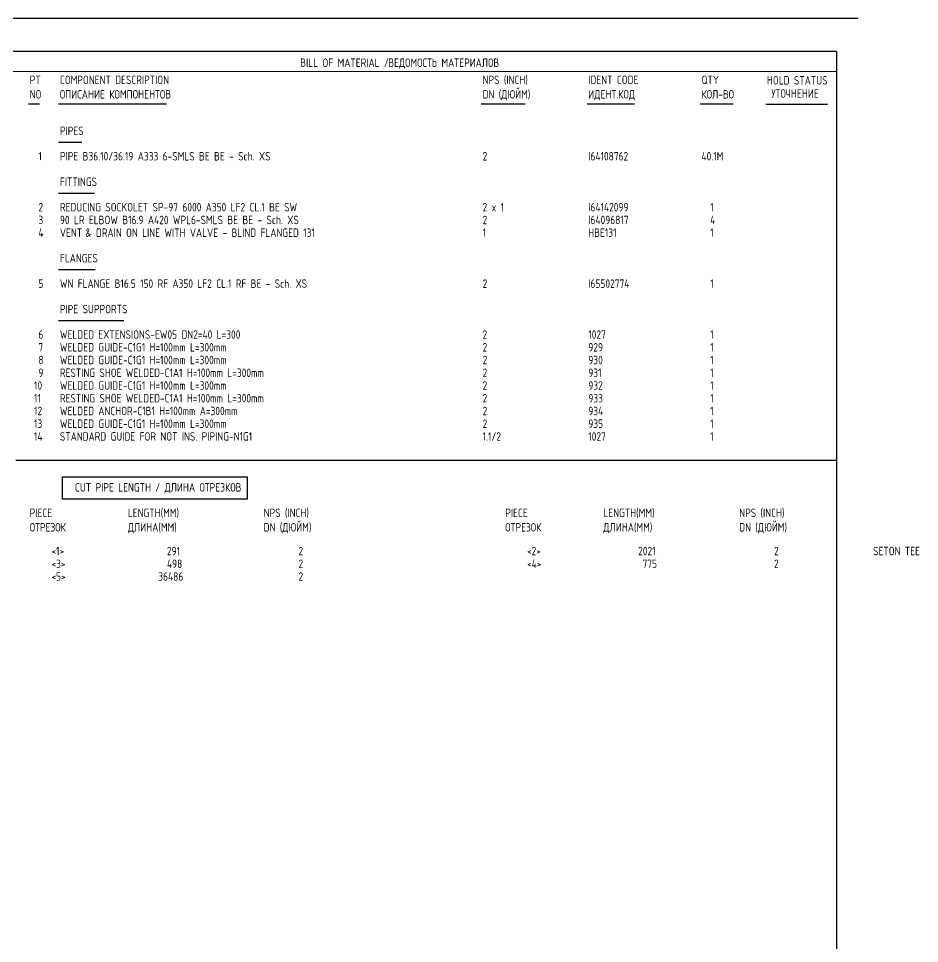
# Model space of a CAD drawing. Extents: x -1005 to 608, y -998 to 420.
# Drawn here: x 403.3 to 607.9, y 210 to 420 of the extents above; entities that cross this region are included whole.
import ezdxf

# ---------------------------------------------------------------- set-up
doc = ezdxf.new("R2010")
doc.units = 0
doc.styles.add('TTFN17', font='GOST type A')

msp = doc.modelspace()

# ---------------------------------------------------------------- linework, layer by layer
at = {"layer": 'GT_1', "flags": 128}
for points in [[(594, 420), (0, 420)], [(589.1, 412.5), (25.4, 412.5)], [(589.1, 412.5), (589.1, 7.5)], [(589.1, 408), (162.7, 407.9)], [(408.046, 400.531), (405.557, 400.531)], [(436.894, 400.531), (412.414, 400.531)], [(518.373, 400.531), (508.414, 400.531)], [(543.202, 400.531), (532.414, 400.531)], [(565.597, 400.531), (558.129, 400.531)], [(587, 400.5), (573, 400.5)], [(417.669, 391.854), (412.414, 391.854)], [(420.573, 380.289), (412.414, 380.289)], [(420.713, 362.942), (412.414, 362.942)], [(427.211, 351.378), (412.414, 351.378)], [(402.7, 319.734), (589, 319.734)], [(413.271, 315.949), (455.204, 315.949), (455.204, 310.901), (413.271, 310.901), (413.271, 315.949)]]:
    msp.add_lwpolyline(points, dxfattribs=at)

# ---------------------------------------------------------------- texts
at = {"layer": 'GT_1', "style": 'TTFN17'}
for s, p in [('BILL OF MATERIAL /', (467.289, 409)), ('ВЕДОМОСТЬ МАТЕРИАЛОВ', (487.289, 409)), ('PT', (405.846, 405.109)), ('COMPONENT DESCRIPTION', (412.703, 405.109)), ('NPS (INCH)', (508.703, 405.109)), ('IDENT CODE', (532.703, 405.109)), ('QTY', (558.417, 405.109)), ('HOLD STATUS', (573.289, 405)), ('NO', (405.846, 401.822)), ('ОПИСАНИЕ КОМПОНЕНТОВ', (412.703, 401.822)), ('DN (ДЮЙМ)', (508.703, 401.822)), ('ИДЕНТ.КОД', (532.703, 401.822)), ('КОЛ-ВО', (558.417, 401.822)), ('УТОЧНЕНИЕ', (574.289, 402)), ('PIPES', (412.703, 393.544)), ('  1', (405.846, 387.762)), ('PIPE B36.10/36.19 A333 6-SMLS BE BE - Sch. XS', (412.703, 387.762)), ('2', (508.703, 387.762)), ('I64108762', (532.703, 387.762)), ('40.1M', (558.417, 387.762)), ('FITTINGS', (412.703, 381.98)), ('  2', (405.846, 376.197)), ('REDUCING SOCKOLET SP-97 6000 A350 LF2 CL.1 BE SW', (412.703, 376.197)), ('2 x 1', (508.703, 376.197)), ('I64142099', (532.703, 376.197)), ('  1', (558.417, 376.197)), ('  3', (405.846, 373.306)), ('90 LR ELBOW B16.9 A420 WPL6-SMLS BE BE - Sch. XS', (412.703, 373.306)), ('2', (508.703, 373.306)), ('I64096817', (532.703, 373.306)), ('  4', (558.417, 373.306)), ('  4', (405.846, 370.415)), ('VENT', (412.703, 370.415)), ('& DRAIN ON LINE WITH VALVE - BLIND FLANGED 131', (418.513, 370.415)), ('1', (508.703, 370.415)), ('HBE131', (532.703, 370.415)), ('  1', (558.417, 370.415)), ('FLANGES', (412.703, 364.633)), ('  5', (405.846, 358.85)), ('WN FLANGE B16.5 150 RF A350 LF2 CL.1 RF BE - Sch. XS', (412.703, 358.85)), ('2', (508.703, 358.85)), ('I65502774', (532.703, 358.85)), ('  1', (558.417, 358.85)), ('PIPE SUPPORTS', (412.703, 353.068)), ('  6', (405.846, 347.286)), ('WELDED EXTENSIONS-EW05 DN2=40 L=300', (412.703, 347.286)), ('2', (508.703, 347.286)), ('1027', (532.703, 347.286)), ('  1', (558.417, 347.286)), ('  7', (405.846, 344.395)), ('WELDED GUIDE-C1G1 H=100mm L=300mm', (412.703, 344.395)), ('2', (508.703, 344.395)), ('929', (532.703, 344.395)), ('  1', (558.417, 344.395)), ('  8', (405.846, 341.503)), ('WELDED GUIDE-C1G1 H=100mm L=300mm', (412.703, 341.503)), ('2', (508.703, 341.503)), ('930', (532.703, 341.503)), ('  1', (558.417, 341.503)), ('  9', (405.846, 338.612)), ('RESTING SHOE WELDED-C1A1 H=100mm L=300mm', (412.703, 338.612)), ('2', (508.703, 338.612)), ('931', (532.703, 338.612)), ('  1', (558.417, 338.612)), (' 10', (405.846, 335.721)), ('WELDED GUIDE-C1G1 H=100mm L=300mm', (412.703, 335.721)), ('2', (508.703, 335.721)), ('932', (532.703, 335.721)), ('  1', (558.417, 335.721)), (' 11', (405.846, 332.83)), ('RESTING SHOE WELDED-C1A1 H=100mm L=300mm', (412.703, 332.83)), ('2', (508.703, 332.83)), ('933', (532.703, 332.83)), ('  1', (558.417, 332.83)), (' 12', (405.846, 329.939)), ('WELDED ANCHOR-C1B1 H=100mm A=300mm', (412.703, 329.939)), ('2', (508.703, 329.939)), ('934', (532.703, 329.939)), ('  1', (558.417, 329.939)), (' 13', (405.846, 327.048)), ('WELDED GUIDE-C1G1 H=100mm L=300mm', (412.703, 327.048)), ('2', (508.703, 327.048)), ('935', (532.703, 327.048)), ('  1', (558.417, 327.048)), (' 14', (405.846, 324.156)), ('STANDARD GUIDE FOR NOT INS. PIPING-N1G1', (412.703, 324.156)), ('1.1/2', (508.703, 324.156)), ('1027', (532.703, 324.156)), ('  1', (558.417, 324.156)), ('CUT PIPE LENGTH / ДЛИНА ОТРЕЗКОВ', (416.132, 312.592)), ('PIECE', (405.846, 306.81)), ('LENGTH(MM)', (428.132, 306.81)), ('NPS (INCH)', (458.989, 306.81)), ('PIECE', (513.846, 306.81)), ('LENGTH(MM)', (536.132, 306.81)), ('NPS (INCH)', (566.989, 306.81)), ('ОТРЕЗОК', (405.846, 303.523)), ('ДЛИНА(MM)', (428.132, 303.523)), ('DN (ДЮЙМ)', (458.989, 303.523)), ('ОТРЕЗОК', (513.846, 303.523)), ('ДЛИНА(MM)', (536.132, 303.523)), ('DN (ДЮЙМ)', (566.989, 303.523)), ('     <1>', (405.846, 298.136)), ('         291', (428.132, 298.136)), ('        2', (458.989, 298.136)), ('     <2>', (513.846, 298.136)), ('        2021', (536.132, 298.136)), ('        2', (566.989, 298.136)), ('   SETON TEE', (594.417, 298.136)), ('     <3>', (405.846, 295.245)), ('         498', (428.132, 295.245)), ('        2', (458.989, 295.245)), ('     <4>', (513.846, 295.245)), ('         775', (536.132, 295.245)), ('        2', (566.989, 295.245)), ('     <5>', (405.846, 292.354)), ('       36486', (428.132, 292.354)), ('        2', (458.989, 292.354))]:
    msp.add_text(s, height=1.925, dxfattribs=at).set_placement(p)

doc.saveas('drawing.dxf')
